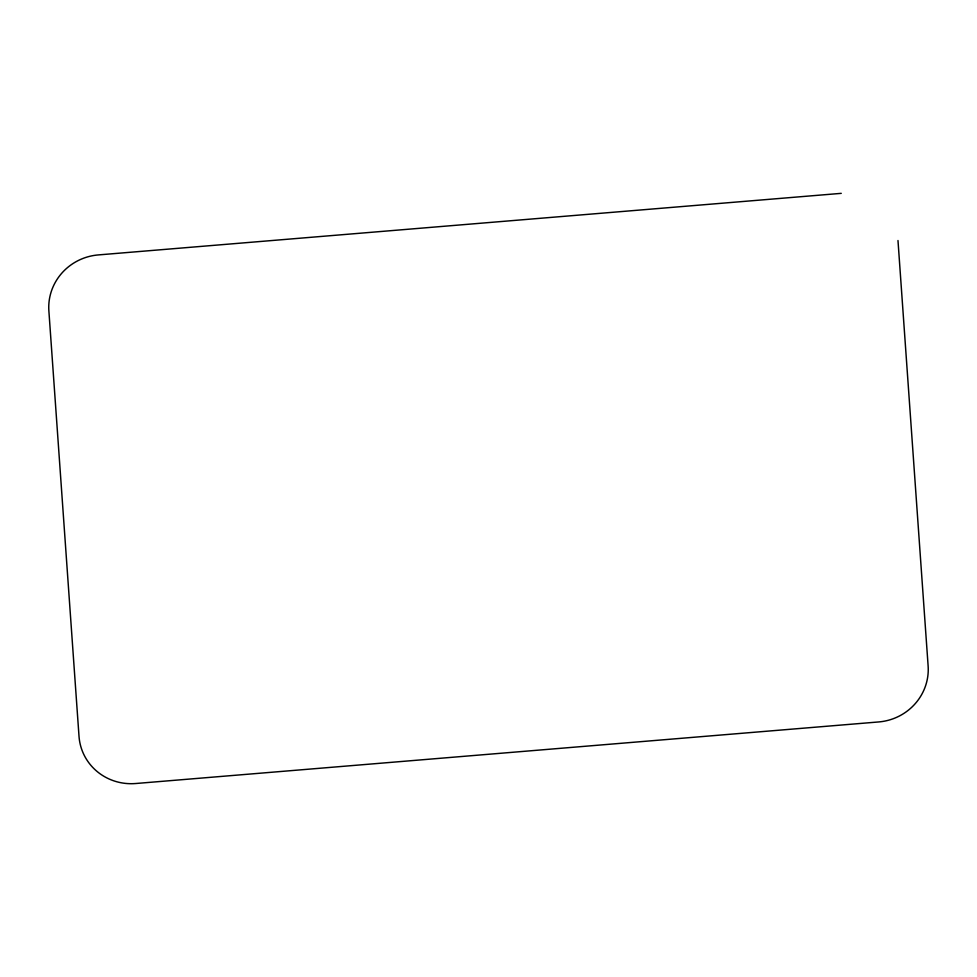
<?xml version="1.0" encoding="UTF-8"?>
<svg xmlns="http://www.w3.org/2000/svg" width="977" height="977" viewBox="0 0 977 977"><rect width="100%" height="100%" fill="white"/><g stroke="black" fill="none" stroke-linecap="round" stroke-linejoin="round"><path stroke-width="1.47" d="M841.258 193.348L98.286 254.924A53.308 51.634 -15.4 0 0 48.874 310.894L79.015 736.34A53.308 51.634 -15.4 0 0 135.742 783.517L878.714 721.942A53.308 51.634 -15.4 0 0 928.126 665.972L897.985 240.525"/></g></svg>
